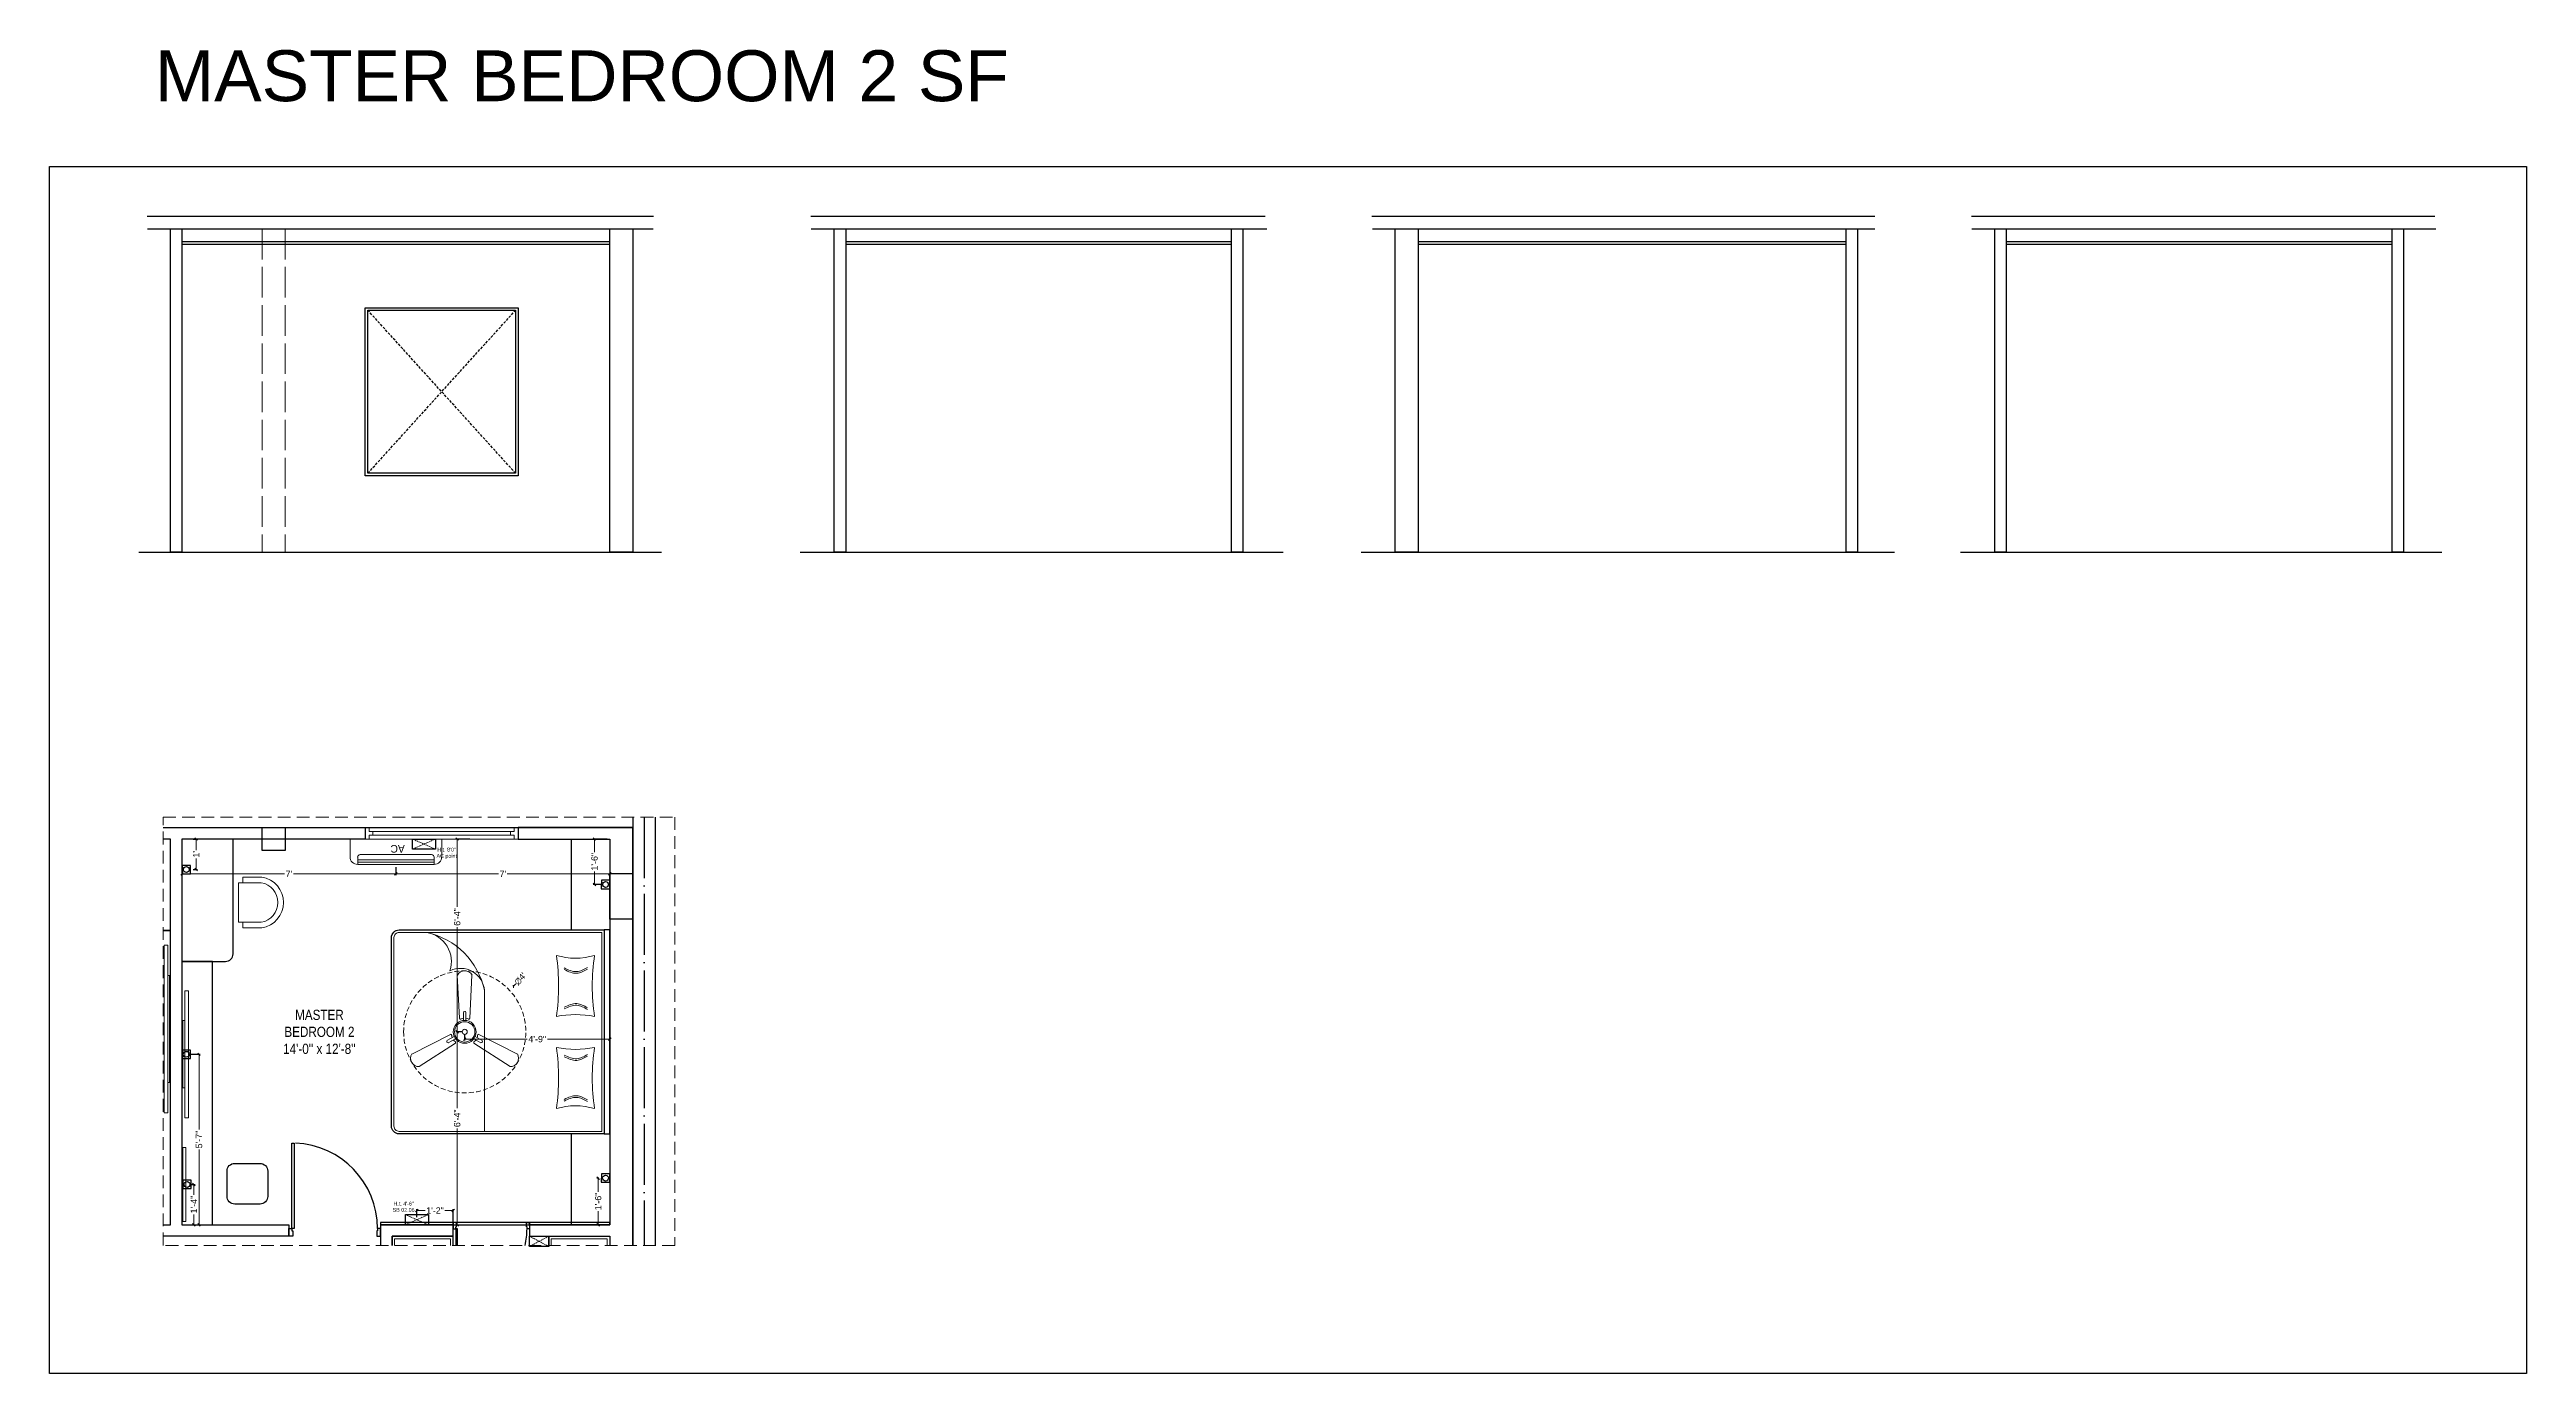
# Model space of a CAD drawing. Header units: millimetres. Extents: x 56222 to 3066687, y -650199 to -121287.
# Drawn here: x 133423 to 134395, y -183329 to -182810 of the extents above; entities that cross this region are included whole.
import ezdxf

# ---------------------------------------------------------------- set-up
doc = ezdxf.new("R2010")
doc.units = ezdxf.units.MM
doc.header["$MEASUREMENT"] = 0
doc.header["$PDMODE"] = 35
for name, pattern in [('ACAD_ISO02W100', [15, 12, -3]), ('ACAD_ISO04W100', [30, 24, -3, 0, -3]), ('DASHED', [0.75, 0.5, -0.25]), ('DASHED2', [0.375, 0.25, -0.125]), ('DASHEDX2', [1.5, 1, -0.5])]:
    doc.linetypes.add(name, pattern=pattern)
doc.layers.get('Defpoints').update_dxf_attribs({"color": 220})
for name, color, linetype in [('AR DOOR', 40, 'Continuous'), ('AR ELE-5', 134, 'Continuous'), ('GROUND FLOOR  ( Text )', 251, 'Continuous')]:
    doc.layers.add(name, color=color, linetype=linetype)
for name, color, linetype, lineweight in [('COLUMN', 1, 'Continuous', 30), ('dim05', 1, 'Continuous', 13), ('el', 7, 'Continuous', 20), ('ELEC-wires', 1, 'DASHED2', 13), ('Electrical', 84, 'Continuous', 30), ('ELEVATION', 250, 'Continuous', 9), ('ELEVATION ( SPIRAL STAIR )', 250, 'Continuous', 9), ('FIRST FLOOR ( TEXT )', 7, 'Continuous', 9), ('FURNITURE', 32, 'Continuous', 9), ('furniture dimensions', 1, 'DASHED', 0), ('GROUND FLOOR', 7, 'Continuous', 9), ('SECOND FLOOR', 7, 'Continuous', 9), ('SECOND FLOOR  ( PLINE )', 251, 'Continuous', 30), ('SECOND FLOOR ( PLine )', 7, 'Continuous', 30), ('SECTION ( SLAB PLine )', 104, 'Continuous', 30), ('Text', 7, 'Continuous', 15), ('wall', 7, 'Continuous', 30), ('X_PLOT', 1, 'Continuous', 9), ('XX~SLAB ( BEAM )~ ( DIM )', 7, 'Continuous', 9), ('XX~STR BEAM', 5, 'ACAD_ISO02W100', 9)]:
    doc.layers.add(name, color=color, linetype=linetype, lineweight=lineweight)
doc.layers.add('XX~SLAB ( PLINE )', color=251, linetype='Continuous', plot=False)
doc.styles.add('Arial', font='arial.ttf')
doc.styles.add('century g', font='GOTHIC.TTF')
doc.styles.add('KATHA', font='swissc.ttf')
doc.styles.get("Standard").update_dxf_attribs({"font": 'arial.ttf', "height": 6})
doc.styles.add('TEXT', font='eurr____.ttf')
doc.dimstyles.new('Archana', dxfattribs={"dimtxt": 2, "dimasz": 0.75, "dimexe": 0.5, "dimexo": 0.5, "dimgap": 0, "dimtad": 0, "dimzin": 0, "dimdsep": 46, "dimlunit": 4, "dimtxsty": 'century g', "dimblk": 'OBLIQUE', "dimcen": 0, "dimdle": 1, "dimclrd": 256, "dimclre": 256, "dimclrt": 256, "dimadec": 0, "dimazin": 0, "dimtfac": 1, "dimtofl": 0, "dimtmove": 1, "dimatfit": 3, "dimfxl": 1, "dimfxlon": 1, "dimtolj": 1, "dimtzin": 0, "dimlwd": -1, "dimlwe": -1, "dimarcsym": 0})
doc.dimstyles.new('ISO-25', dxfattribs={"dimtxt": 2.5, "dimasz": 1, "dimexe": 0.5, "dimexo": 1, "dimtad": 0, "dimdec": 1, "dimlunit": 4, "dimtxsty": 'Standard', "dimblk": 'OBLIQUE', "dimcen": 2.5, "dimclrd": 1, "dimclre": 1, "dimclrt": 5, "dimadec": 0, "dimazin": 0, "dimtfac": 1, "dimtdec": 1, "dimtmove": 0, "dimatfit": 3, "dimfxl": 1, "dimlwd": -1, "dimarcsym": 0})

# ---------------------------------------------------------------- blocks, each defined once
blk = doc.blocks.new('*U19')
for points in [[(-1160, 0), (-1120, 0), (-1120, 30), (-1110, 30), (-1110, 100), (-1160, 100)], [(0, 0), (0, -1120), (-30, -1120), (-30, 0)], [(40, 0), (0, 0), (0, 30), (-10, 30), (-10, 100), (40, 100)]]:
    blk.add_lwpolyline(points, close=True)
at = {"layer": 'AR ELE-5', "linetype": 'ByBlock', "ltscale": 15}
blk.add_arc((2, 1), 1122, 180.0347, 267.627, dxfattribs=at)
blk = doc.blocks.new('_Oblique')
at = {"layer": 'wall', "color": 0, "lineweight": -2}
blk.add_line((-0.5, -0.5), (0.5, 0.5), dxfattribs=at)
blk = doc.blocks.new('*D169')
at = {"layer": 'Defpoints', "color": 0, "lineweight": 30, "transparency": 16777216}
for p in [(133638.29, -183252.76), (133639.54, -183252.76), (133627.8, -183271.09)]:
    blk.add_point(p, dxfattribs=at)
at = {"layer": 'dim05', "color": 1, "linetype": 'Continuous', "lineweight": -2, "transparency": 16777216}
for p, q in [((133638.54, -183252.76), (133637.79, -183252.76)), ((133628.8, -183271.09), (133638.79, -183271.09))]:
    blk.add_line(p, q, dxfattribs=at)
at = {"layer": 'dim05', "color": 1, "linetype": 'Continuous', "transparency": 16777216}
for p, q in [((133638.29, -183252.76), (133638.29, -183258.1)), ((133638.29, -183271.09), (133638.29, -183265.76))]:
    blk.add_line(p, q, dxfattribs=at)
at = {"layer": 'dim05', "color": 1, "transparency": 16777216}
for p, rotation in [((133638.29, -183252.76), 90), ((133638.29, -183271.09), 270)]:
    blk.add_blockref('_Oblique', p, dxfattribs=dict(at, rotation=rotation))
at = {"layer": 'dim05', "color": 5, "lineweight": 25, "transparency": 16777216, "insert": (133638.29, -183261.93), "char_height": 2.5, "attachment_point": 5, "rotation": 90, "style": 'Arial'}
blk.add_mtext('1\'-6"', dxfattribs=at)
blk = doc.blocks.new('fan')
at = {"layer": 'Electrical', "lineweight": 15, "ltscale": 20}
for p, q in [((3300835.3, -509900.8), (3300836.5, -509923.4)), ((3300841.8, -509923.4), (3300843, -509900.8)), ((3300838.5, -509924.6), (3300838.5, -509920.2)), ((3300839.8, -509920.3), (3300839.8, -509924.6)), ((3300831.7, -509931.8), (3300811.5, -509942.1)), ((3300815.3, -509948.7), (3300834.3, -509936.4)), ((3300829.9, -509935.1), (3300833.6, -509932.9)), ((3300834.3, -509934.1), (3300830.6, -509936.2)), ((3300847.7, -509936.2), (3300844, -509934.1)), ((3300844, -509936.4), (3300863, -509948.7)), ((3300844.6, -509932.9), (3300848.4, -509935.1)), ((3300866.8, -509942.1), (3300846.6, -509931.8))]:
    blk.add_line(p, q, dxfattribs=at)
at = {"layer": 'Electrical', "linetype": 'DASHED', "lineweight": 15, "ltscale": 5}
blk.add_circle((3300839.1, -509930.5), 32, dxfattribs=at)
at = {"layer": 'Electrical', "lineweight": 15, "ltscale": 20}
for centre, major_axis, start_param, end_param in [((3300839.1, -509902.9), (3.12, 3.12), -0.272136, 1.842967), ((3300839.1, -509930.5), (4.24, -4.24), 3.14161, 9.424795), ((3300839.1, -509930.5), (3.77, -3.77), 1.749190548672175e-05, 6.283202799085073), ((3300837.1, -509923.1), (0.51, 0.51), 2.863014, 4.257784), ((3300839.1, -509926.4), (2.27, -2.27), 2.565057, 2.951308), ((3300839.1, -509920.5), (0.501, 0.501), -0.465536, 1.983618), ((3300839.1, -509926.4), (2.27, 2.27), 0.19032, 0.57657), ((3300841.2, -509923.1), (0.51, -0.51), 5.167028, 6.561799), ((3300830.5, -509935.5), (0.501, -0.501), 3.199655, 5.648809), ((3300831.7, -509932.5), (0.51, -0.51), 0.978238, 2.373008), ((3300835.6, -509932.6), (2.27, -2.27), 3.855511, 4.241762), ((3300835.6, -509932.6), (2.27, -2.27), 4.659452, 5.045703), ((3300833.7, -509936), (0.51, 0.51), -1.325776, 0.068994), ((3300839.1, -509930.5), (0.943, 0.943), 1.570814, 7.853999), ((3300844.6, -509936), (0.51, -0.51), 3.072633, 4.467404), ((3300842.7, -509932.6), (2.27, 2.27), 4.37911, 4.765361), ((3300842.7, -509932.6), (2.27, 2.27), 5.183051, 5.569301), ((3300846.6, -509932.5), (0.51, -0.51), 2.339416, 3.734186), ((3300847.8, -509935.5), (0.501, 0.501), 3.723254, 6.172408), ((3300815.3, -509944.3), (3.12, -3.12), 3.393055, 5.508159), ((3300863, -509944.3), (3.12, -3.12), 5.48745, 7.602554)]:
    blk.add_ellipse(centre, major_axis=major_axis, ratio=1, start_param=start_param, end_param=end_param, dxfattribs=at)
blk = doc.blocks.new('*D170')
at = {"layer": 'Defpoints', "color": 0, "lineweight": 30, "transparency": 16777216}
for p in [(133604.97, -183177.56), (133572.74, -183213.13)]:
    blk.add_point(p, dxfattribs=at)
at = {"layer": 'dim05', "transparency": 16777216}
blk.add_line((133605.97, -183176.45), (133604.97, -183177.56), dxfattribs=at)
at = {"layer": 'dim05', "transparency": 16777216, "xscale": 0.75, "yscale": 0.75, "zscale": 0.75, "rotation": 227.8301719994222}
blk.add_blockref('_Oblique', (133604.97, -183177.56), dxfattribs=at)
at = {"layer": 'dim05', "color": 5, "lineweight": 25, "transparency": 16777216, "insert": (133607.73, -183174.51), "char_height": 2.5, "attachment_point": 5, "rotation": 47.83017, "style": 'century g'}
blk.add_mtext("\\A1;∅4'", dxfattribs=at)
blk = doc.blocks.new('*D171')
at = {"layer": 'Defpoints', "color": 0, "lineweight": 30, "transparency": 16777216}
for p in [(133585.86, -183195.34, -0.13), (133642.86, -183195.34, -0.13), (133642.86, -183198.18)]:
    blk.add_point(p, dxfattribs=at)
at = {"layer": 'dim05', "color": 1, "linetype": 'Continuous', "lineweight": -2, "transparency": 16777216}
for p, q in [((133585.86, -183196.34), (133585.86, -183198.68)), ((133642.86, -183196.34), (133642.86, -183198.68))]:
    blk.add_line(p, q, dxfattribs=at)
at = {"layer": 'dim05', "color": 1, "linetype": 'Continuous', "transparency": 16777216}
for p, q in [((133585.86, -183198.18), (133610.36, -183198.18)), ((133642.86, -183198.18), (133618.35, -183198.18))]:
    blk.add_line(p, q, dxfattribs=at)
at = {"layer": 'dim05', "color": 1, "transparency": 16777216, "rotation": 180}
blk.add_blockref('_Oblique', (133585.86, -183198.18), dxfattribs=at)
at = {"layer": 'dim05', "color": 1, "transparency": 16777216}
blk.add_blockref('_Oblique', (133642.86, -183198.18), dxfattribs=at)
at = {"layer": 'dim05', "color": 5, "lineweight": 25, "transparency": 16777216, "insert": (133614.36, -183198.18), "char_height": 2.5, "attachment_point": 5, "style": 'Arial'}
blk.add_mtext('4\'-9"', dxfattribs=at)
blk = doc.blocks.new('*D172')
at = {"layer": 'Defpoints', "color": 0, "lineweight": 30, "transparency": 16777216}
for p in [(133476.85, -183255.24, -0.13), (133476.85, -183271.09, -0.13), (133479.53, -183271.09)]:
    blk.add_point(p, dxfattribs=at)
at = {"layer": 'dim05', "color": 1, "linetype": 'Continuous', "lineweight": -2, "transparency": 16777216}
for p, q in [((133477.85, -183255.24), (133480.03, -183255.24)), ((133477.85, -183271.09), (133480.03, -183271.09))]:
    blk.add_line(p, q, dxfattribs=at)
at = {"layer": 'dim05', "color": 1, "linetype": 'Continuous', "transparency": 16777216}
for p, q in [((133479.53, -183255.24), (133479.53, -183259.34)), ((133479.53, -183271.09), (133479.53, -183267))]:
    blk.add_line(p, q, dxfattribs=at)
at = {"layer": 'dim05', "color": 1, "transparency": 16777216}
for p, rotation in [((133479.53, -183255.24), 90), ((133479.53, -183271.09), 270)]:
    blk.add_blockref('_Oblique', p, dxfattribs=dict(at, rotation=rotation))
at = {"layer": 'dim05', "color": 5, "lineweight": 25, "transparency": 16777216, "insert": (133479.53, -183263.17), "char_height": 2.5, "attachment_point": 5, "rotation": 90, "style": 'Arial'}
blk.add_mtext('1\'-4"', dxfattribs=at)
blk = doc.blocks.new('*D173')
at = {"layer": 'Defpoints', "color": 0, "lineweight": 30, "transparency": 16777216}
for p in [(133476.52, -183204.13, -0.13), (133477.85, -183271.09), (133481.56, -183271.09)]:
    blk.add_point(p, dxfattribs=at)
at = {"layer": 'dim05', "color": 1, "linetype": 'Continuous', "lineweight": -2, "transparency": 16777216}
for p, q in [((133477.52, -183204.13), (133482.06, -183204.13)), ((133478.85, -183271.09), (133482.06, -183271.09))]:
    blk.add_line(p, q, dxfattribs=at)
at = {"layer": 'dim05', "color": 1, "linetype": 'Continuous', "transparency": 16777216}
for p, q in [((133481.56, -183204.13), (133481.56, -183233.67)), ((133481.56, -183271.09), (133481.56, -183241.56))]:
    blk.add_line(p, q, dxfattribs=at)
at = {"layer": 'dim05', "color": 1, "transparency": 16777216}
for p, rotation in [((133481.56, -183204.13), 90), ((133481.56, -183271.09), 270)]:
    blk.add_blockref('_Oblique', p, dxfattribs=dict(at, rotation=rotation))
at = {"layer": 'dim05', "color": 5, "lineweight": 25, "transparency": 16777216, "insert": (133481.56, -183237.61), "char_height": 2.5, "attachment_point": 5, "rotation": 90, "style": 'Arial'}
blk.add_mtext('5\'-7"', dxfattribs=at)
blk = doc.blocks.new('*D174')
at = {"layer": 'Defpoints', "color": 0, "lineweight": 30, "transparency": 16777216}
for p in [(133478.24, -183119.59, -0.13), (133480.47, -183119.59), (133478.24, -183131.59, -0.13)]:
    blk.add_point(p, dxfattribs=at)
at = {"layer": 'dim05', "color": 1, "linetype": 'Continuous', "lineweight": -2, "transparency": 16777216}
for p, q in [((133479.24, -183119.59), (133480.97, -183119.59)), ((133479.24, -183131.59), (133480.97, -183131.59))]:
    blk.add_line(p, q, dxfattribs=at)
at = {"layer": 'dim05', "color": 1, "linetype": 'Continuous', "transparency": 16777216}
for p, q in [((133480.47, -183119.59), (133480.47, -183123.93)), ((133480.47, -183131.59), (133480.47, -183127.25))]:
    blk.add_line(p, q, dxfattribs=at)
at = {"layer": 'dim05', "color": 1, "transparency": 16777216}
for p, rotation in [((133480.47, -183119.59), 90), ((133480.47, -183131.59), 270)]:
    blk.add_blockref('_Oblique', p, dxfattribs=dict(at, rotation=rotation))
at = {"layer": 'dim05', "color": 5, "lineweight": 25, "transparency": 16777216, "insert": (133480.47, -183125.59), "char_height": 2.5, "attachment_point": 5, "rotation": 90, "style": 'Arial'}
blk.add_mtext("1'", dxfattribs=at)
blk = doc.blocks.new('*D175')
at = {"layer": 'Defpoints', "color": 0, "lineweight": 30, "transparency": 16777216}
for p in [(133582.92, -183195.34), (133585.86, -183195.34, -0.13), (133581.36, -183271.09, -0.13)]:
    blk.add_point(p, dxfattribs=at)
at = {"layer": 'dim05', "color": 1, "linetype": 'Continuous', "lineweight": -2, "transparency": 16777216}
for p, q in [((133584.86, -183195.34), (133582.42, -183195.34)), ((133582.36, -183271.09), (133583.42, -183271.09))]:
    blk.add_line(p, q, dxfattribs=at)
at = {"layer": 'dim05', "color": 1, "linetype": 'Continuous', "transparency": 16777216}
for p, q in [((133582.92, -183195.34), (133582.92, -183225.31)), ((133582.92, -183271.09), (133582.92, -183233.22))]:
    blk.add_line(p, q, dxfattribs=at)
at = {"layer": 'dim05', "color": 1, "transparency": 16777216}
for p, rotation in [((133582.92, -183195.34), 90), ((133582.92, -183271.09), 270)]:
    blk.add_blockref('_Oblique', p, dxfattribs=dict(at, rotation=rotation))
at = {"layer": 'dim05', "color": 5, "lineweight": 25, "transparency": 16777216, "insert": (133582.92, -183229.27), "char_height": 2.5, "attachment_point": 5, "rotation": 90, "style": 'Arial'}
blk.add_mtext('6\'-4"', dxfattribs=at)
blk = doc.blocks.new('*D176')
at = {"layer": 'Defpoints', "color": 0, "lineweight": 30, "transparency": 16777216}
for p in [(133582.92, -183119.59), (133588.86, -183119.59, -0.13), (133585.86, -183195.34, -0.13)]:
    blk.add_point(p, dxfattribs=at)
at = {"layer": 'dim05', "color": 1, "linetype": 'Continuous', "lineweight": -2, "transparency": 16777216}
for p, q in [((133587.86, -183119.59), (133582.42, -183119.59)), ((133584.86, -183195.34), (133582.42, -183195.34))]:
    blk.add_line(p, q, dxfattribs=at)
at = {"layer": 'dim05', "color": 1, "linetype": 'Continuous', "transparency": 16777216}
for p, q in [((133582.92, -183119.59), (133582.92, -183146.25)), ((133582.92, -183195.34), (133582.92, -183154.16))]:
    blk.add_line(p, q, dxfattribs=at)
at = {"layer": 'dim05', "color": 1, "transparency": 16777216}
for p, rotation in [((133582.92, -183119.59), 90), ((133582.92, -183195.34), 270)]:
    blk.add_blockref('_Oblique', p, dxfattribs=dict(at, rotation=rotation))
at = {"layer": 'dim05', "color": 5, "lineweight": 25, "transparency": 16777216, "insert": (133582.92, -183150.21), "char_height": 2.5, "attachment_point": 5, "rotation": 90, "style": 'Arial'}
blk.add_mtext('6\'-4"', dxfattribs=at)
blk = doc.blocks.new('6616')
at = {"color": 242, "linetype": 'DASHED', "true_color": 0xcd2027}
for p, q in [((386784.79, -36915.77), (386775.78, -36911.78)), ((386784.79, -36911.78), (386775.78, -36915.77))]:
    blk.add_line(p, q, dxfattribs=at)
at = {"layer": 'ELEC-wires', "color": 5, "linetype": 'ByBlock', "lineweight": 30, "ltscale": 4}
blk.add_lwpolyline([(386775.78, -36911.78), (386784.79, -36911.78), (386784.79, -36915.77), (386775.78, -36915.77)], close=True, dxfattribs=at)
blk = doc.blocks.new('*D177')
at = {"layer": 'Defpoints', "color": 0, "lineweight": 30, "transparency": 16777216}
for p in [(133581.36, -183265.49), (133567.11, -183269.1, -0.13), (133581.36, -183271.09, -0.13)]:
    blk.add_point(p, dxfattribs=at)
at = {"layer": 'dim05', "color": 1, "linetype": 'Continuous', "lineweight": -2, "transparency": 16777216}
for p, q in [((133567.11, -183268.1), (133567.11, -183264.99)), ((133581.36, -183270.09), (133581.36, -183264.99))]:
    blk.add_line(p, q, dxfattribs=at)
at = {"layer": 'dim05', "color": 1, "linetype": 'Continuous', "transparency": 16777216}
for p, q in [((133567.11, -183265.49), (133570.4, -183265.49)), ((133581.36, -183265.49), (133578.06, -183265.49))]:
    blk.add_line(p, q, dxfattribs=at)
at = {"layer": 'dim05', "color": 1, "transparency": 16777216, "rotation": 180}
blk.add_blockref('_Oblique', (133567.11, -183265.49), dxfattribs=at)
at = {"layer": 'dim05', "color": 1, "transparency": 16777216}
blk.add_blockref('_Oblique', (133581.36, -183265.49), dxfattribs=at)
at = {"layer": 'dim05', "color": 5, "lineweight": 25, "transparency": 16777216, "insert": (133574.23, -183265.49), "char_height": 2.5, "attachment_point": 5, "style": 'Arial'}
blk.add_mtext('1\'-2"', dxfattribs=at)
blk = doc.blocks.new('*D178')
at = {"layer": 'Defpoints', "color": 0, "lineweight": 30, "transparency": 16777216}
for p in [(133636.86, -183119.59), (133642.86, -183119.59, -0.13), (133641.2, -183137.45, -0.13)]:
    blk.add_point(p, dxfattribs=at)
at = {"layer": 'dim05', "color": 1, "linetype": 'Continuous', "lineweight": -2, "transparency": 16777216}
for p, q in [((133641.86, -183119.59), (133636.36, -183119.59)), ((133640.2, -183137.45), (133636.36, -183137.45))]:
    blk.add_line(p, q, dxfattribs=at)
at = {"layer": 'dim05', "color": 1, "linetype": 'Continuous', "transparency": 16777216}
for p, q in [((133636.86, -183119.59), (133636.86, -183124.69)), ((133636.86, -183137.45), (133636.86, -183132.35))]:
    blk.add_line(p, q, dxfattribs=at)
at = {"layer": 'dim05', "color": 1, "transparency": 16777216}
for p, rotation in [((133636.86, -183119.59), 90), ((133636.86, -183137.45), 270)]:
    blk.add_blockref('_Oblique', p, dxfattribs=dict(at, rotation=rotation))
at = {"layer": 'dim05', "color": 5, "lineweight": 25, "transparency": 16777216, "insert": (133636.86, -183128.52), "char_height": 2.5, "attachment_point": 5, "rotation": 90, "style": 'Arial'}
blk.add_mtext('1\'-6"', dxfattribs=at)
blk = doc.blocks.new('ac paln')
at = {"layer": 'Electrical', "lineweight": 15}
for p, q in [((389238.69, -37646.36), (389238.69, -37610.34)), ((389238.69, -37610.34), (389245.67, -37610.34)), ((389244.81, -37642.35), (389244.81, -37614.35)), ((389245.81, -37613.35), (389248.68, -37613.35)), ((389246.82, -37643.35), (389246.82, -37613.35)), ((389247.82, -37643.35), (389247.82, -37613.35)), ((389248.68, -37613.35), (389248.68, -37643.35)), ((389248.68, -37643.35), (389248.68, -37613.35)), ((389245.67, -37646.36), (389238.69, -37646.36)), ((389245.81, -37643.35), (389248.68, -37643.35)), ((389248.68, -37643.35), (389248.68, -37643.35))]:
    blk.add_line(p, q, dxfattribs=at)
for centre, start, end in [((389245.67, -37613.35), 0, 90), ((389245.67, -37643.35), 270, 0)]:
    blk.add_arc(centre, 3.01, start, end, dxfattribs=at)
at = {"layer": 'Electrical', "lineweight": 15, "extrusion": (0, 0, -1)}
for centre, start_param, end_param in [((389245.81, -37614.35), -0.785398, 0.785398), ((389245.81, -37642.35), 3.926991, 5.497787)]:
    blk.add_ellipse(centre, major_axis=(-0.71, 0.71), ratio=1, start_param=start_param, end_param=end_param, dxfattribs=at)
at = {"layer": 'Text', "style": 'TEXT'}
blk.add_text('AC', height=3, rotation=270, dxfattribs=at).set_placement((389241.02, -37624.87))
blk = doc.blocks.new('*D179')
at = {"layer": 'Defpoints', "color": 0, "lineweight": 30, "transparency": 16777216}
for p in [(133474.86, -183128.73, -0.13), (133558.86, -183129.59, -0.13), (133558.86, -183133.28)]:
    blk.add_point(p, dxfattribs=at)
at = {"layer": 'dim05', "color": 1, "linetype": 'Continuous', "lineweight": -2, "transparency": 16777216}
for p, q in [((133474.86, -183129.73), (133474.86, -183133.78)), ((133558.86, -183130.59), (133558.86, -183133.78))]:
    blk.add_line(p, q, dxfattribs=at)
at = {"layer": 'dim05', "color": 1, "linetype": 'Continuous', "transparency": 16777216}
for p, q in [((133474.86, -183133.28), (133515.09, -183133.28)), ((133558.86, -183133.28), (133518.62, -183133.28))]:
    blk.add_line(p, q, dxfattribs=at)
at = {"layer": 'dim05', "color": 1, "transparency": 16777216, "rotation": 180}
blk.add_blockref('_Oblique', (133474.86, -183133.28), dxfattribs=at)
at = {"layer": 'dim05', "color": 1, "transparency": 16777216}
blk.add_blockref('_Oblique', (133558.86, -183133.28), dxfattribs=at)
at = {"layer": 'dim05', "color": 5, "lineweight": 25, "transparency": 16777216, "insert": (133516.86, -183133.28), "char_height": 2.5, "attachment_point": 5, "style": 'Arial'}
blk.add_mtext("7'", dxfattribs=at)
blk = doc.blocks.new('*D180')
at = {"layer": 'Defpoints', "color": 0, "lineweight": 30, "transparency": 16777216}
for p in [(133558.86, -183129.59, -0.13), (133642.86, -183129.59, -0.13), (133642.86, -183133.28)]:
    blk.add_point(p, dxfattribs=at)
at = {"layer": 'dim05', "color": 1, "linetype": 'Continuous', "lineweight": -2, "transparency": 16777216}
for p, q in [((133558.86, -183130.59), (133558.86, -183133.78)), ((133642.86, -183130.59), (133642.86, -183133.78))]:
    blk.add_line(p, q, dxfattribs=at)
at = {"layer": 'dim05', "color": 1, "linetype": 'Continuous', "transparency": 16777216}
for p, q in [((133558.86, -183133.28), (133599.09, -183133.28)), ((133642.86, -183133.28), (133602.62, -183133.28))]:
    blk.add_line(p, q, dxfattribs=at)
at = {"layer": 'dim05', "color": 1, "transparency": 16777216, "rotation": 180}
blk.add_blockref('_Oblique', (133558.86, -183133.28), dxfattribs=at)
at = {"layer": 'dim05', "color": 1, "transparency": 16777216}
blk.add_blockref('_Oblique', (133642.86, -183133.28), dxfattribs=at)
at = {"layer": 'dim05', "color": 5, "lineweight": 25, "transparency": 16777216, "insert": (133600.86, -183133.28), "char_height": 2.5, "attachment_point": 5, "style": 'Arial'}
blk.add_mtext("7'", dxfattribs=at)

msp = doc.modelspace()

# ---------------------------------------------------------------- linework, layer by layer
at = {"lineweight": 9, "elevation": -0.126}
for points in [[(133477.44, -183179.214), (133475.993, -183179.214), (133475.993, -183229.049), (133477.44, -183229.049)], [(133475.993, -183190.913), (133475.228, -183190.913), (133475.228, -183217.35), (133475.993, -183217.35)]]:
    msp.add_lwpolyline(points, close=True, dxfattribs=at)
at = {"elevation": -0.126}
for points in [[(133581.356, -183272.633), (133582.356, -183272.633), (133582.356, -183271.883), (133582.606, -183271.883), (133582.606, -183270.133), (133581.356, -183270.133)], [(133611.356, -183272.633), (133610.356, -183272.633), (133610.356, -183271.883), (133610.106, -183271.883), (133610.106, -183270.133), (133611.356, -183270.133)]]:
    msp.add_lwpolyline(points, close=True, dxfattribs=at)
msp.add_lwpolyline([(133583.106, -183279.188), (133583.106, -183272.633), (133582.356, -183272.633), (133582.356, -183279.188)], dxfattribs=at)
at = {"layer": 'AR ELE-5', "linetype": 'ByBlock', "ltscale": 15}
msp.add_arc((133582.315, -183272.616, -0.126), 28.041, 346.446014, 359.965264, dxfattribs=at)
at = {"layer": 'COLUMN', "elevation": -0.126}
for points in [[(133506.356, -183115.095), (133515.356, -183115.095), (133515.356, -183124.095), (133506.356, -183124.095)], [(133642.856, -183133.095), (133651.856, -183133.095), (133651.856, -183151.095), (133642.856, -183151.095)]]:
    msp.add_lwpolyline(points, close=True, dxfattribs=at)
at = {"layer": 'ELEVATION', "color": 9, "linetype": 'DASHEDX2', "lineweight": 25, "true_color": 0xc7c8ca}
for p, q in [((133547.855, -182975.934, -0.126), (133605.856, -182911.934, -0.126)), ((133605.856, -182975.934, -0.126), (133547.855, -182911.934, -0.126))]:
    msp.add_line(p, q, dxfattribs=at)
at = {"layer": 'ELEVATION', "color": 5, "lineweight": 25, "elevation": -0.126}
for points in [[(133546.855, -182910.934), (133606.856, -182910.934), (133606.856, -182976.934), (133546.855, -182976.934)], [(133547.855, -182911.934), (133605.856, -182911.934), (133605.856, -182975.934), (133547.855, -182975.934)]]:
    msp.add_lwpolyline(points, close=True, dxfattribs=at)
at = {"layer": 'ELEVATION ( SPIRAL STAIR )', "color": 5, "elevation": -0.126}
msp.add_lwpolyline([(133475.182, -183269.793), (133476.339, -183269.793), (133476.339, -183240.694), (133475.182, -183240.694)], close=True, dxfattribs=at)
at = {"layer": 'FURNITURE', "color": 242, "lineweight": 30, "true_color": 0xcd2027}
for p, q in [((133457.879, -183006.934), (133663.097, -183006.934)), ((133717.593, -183006.934), (133907.31, -183006.934)), ((133937.908, -183006.934, 0.126), (134147.263, -183006.934)), ((134173.282, -183006.934, 0.126), (134362.221, -183006.934))]:
    msp.add_line(p, q, dxfattribs=at)
at = {"layer": 'FURNITURE', "lineweight": 30}
for p, q in [((133627.802, -183155.297, -0.126), (133627.802, -183119.595, -0.126)), ((133627.802, -183271.095, -0.126), (133627.802, -183235.393, -0.126)), ((133581.356, -183271.095, -0.126), (133581.356, -183270.133, -0.126)), ((133611.356, -183271.095, -0.126), (133611.356, -183270.133, -0.126))]:
    msp.add_line(p, q, dxfattribs=at)
at = {"layer": 'FURNITURE'}
for p, q in [((133498.777, -183136.757, -0.126), (133497.092, -183136.748, -0.126)), ((133501.95, -183136.748, -0.126), (133505.857, -183136.748, -0.126)), ((133593.619, -183234.393, -0.126), (133593.619, -183179.104, -0.126))]:
    msp.add_line(p, q, dxfattribs=at)
at = {"layer": 'FURNITURE', "color": 242, "lineweight": 30, "true_color": 0xcd2027}
msp.add_lwpolyline([(133422.86, -182855.493), (134395.47, -182855.493), (134395.47, -183329.488), (133422.86, -183329.488)], close=True, dxfattribs=at)
at = {"layer": 'FURNITURE', "lineweight": 30, "elevation": -0.126}
for points in [[(133467.477, -183155.513), (133470.356, -183155.513), (133470.356, -183119.595), (133467.477, -183119.595)], [(133467.477, -183271.082), (133470.356, -183271.082), (133470.356, -183155.513), (133467.477, -183155.513)], [(133557.356, -183275.595), (133557.356, -183279.188)], [(133581.356, -183279.188), (133581.356, -183275.595), (133557.356, -183275.595)], [(133618.856, -183279.595), (133618.856, -183275.595), (133642.856, -183275.595), (133642.856, -183279.188)]]:
    msp.add_lwpolyline(points, dxfattribs=at)
msp.add_lwpolyline([(133491.95, -183167.685, 0.4142136), (133494.95, -183164.685), (133494.95, -183119.6), (133474.856, -183119.59), (133474.856, -183167.675), (133491.95, -183167.685)], format="xyb", dxfattribs=at)
at = {"layer": 'FURNITURE', "elevation": -0.126}
for points in [[(133497.092, -183136.748), (133497.092, -183152.299), (133498.777, -183152.29)], [(133580.356, -183279.188), (133580.356, -183276.595), (133558.356, -183276.595), (133558.356, -183279.188)], [(133619.856, -183279.188), (133619.856, -183276.595), (133641.856, -183276.595), (133641.856, -183279.188)]]:
    msp.add_lwpolyline(points, dxfattribs=at)
at = {"layer": 'FURNITURE', "elevation": -0.126, "flags": 128}
for points in [[(133498.777, -183152.29), (133498.777, -183154.515), (133506.159, -183154.515, 0.8536134), (133506.211, -183134.515), (133498.777, -183134.515), (133498.777, -183136.74)], [(133500.999, -183152.29), (133498.777, -183152.29), (133505.976, -183152.293, 0.8357584), (133506.021, -183136.737), (133500.999, -183136.737), (133498.777, -183136.737)]]:
    msp.add_lwpolyline(points, format="xyb", dxfattribs=at)
at = {"layer": 'FURNITURE', "lineweight": 30, "elevation": -0.126}
for points in [[(133557.115, -183232.393), (133557.115, -183158.297, -0.4142136), (133560.115, -183155.297), (133640.703, -183155.297), (133640.703, -183235.393), (133560.115, -183235.393, -0.4142136)], [(133495.562, -183246.99), (133505.53, -183246.99, -0.4142136), (133508.53, -183249.99), (133508.53, -183259.946, -0.4142136), (133505.53, -183262.946), (133495.562, -183262.946, -0.4142136), (133492.562, -183259.946), (133492.562, -183249.99, -0.4142136)]]:
    msp.add_lwpolyline(points, format="xyb", close=True, dxfattribs=at)
at = {"layer": 'FURNITURE'}
for points, elevation in [([(133558.115, -183232.393), (133558.115, -183158.297, -0.4142136), (133560.115, -183156.297), (133639.703, -183156.297), (133639.703, -183234.393), (133560.115, -183234.393, -0.4142136)], -0.126), ([(133580.098, -183171.308, -0.5279651), (133593.619, -183179.104, 0.2964894), (133570.977, -183156.297, -0.4593765), (133580.098, -183171.308)], -0.126), ([(133621.882, -183189.288, -0.1005861), (133636.882, -183189.288, -0.0757258), (133636.882, -183165.288, -0.1489672), (133621.882, -183165.288, -0.0741156)], -0.131), ([(133621.882, -183201.465, 0.1005861), (133636.882, -183201.465, 0.0757258), (133636.882, -183225.465, 0.1489672), (133621.882, -183225.465, 0.0741156)], -0.131)]:
    msp.add_lwpolyline(points, format="xyb", close=True, dxfattribs=dict(at, elevation=elevation))
at = {"layer": 'FURNITURE', "lineweight": 30, "elevation": -0.126}
for points in [[(133640.703, -183235.393), (133642.856, -183235.393), (133642.856, -183155.297), (133640.703, -183155.297)], [(133486.903, -183167.68), (133474.856, -183167.68), (133474.856, -183271.095), (133486.903, -183271.095)], [(133552.856, -183271.095), (133642.856, -183271.095), (133642.856, -183270.133), (133552.856, -183270.133)]]:
    msp.add_lwpolyline(points, close=True, dxfattribs=at)
at = {"layer": 'FURNITURE'}
for points in [[(133634.144, -183170.03, -0.131), (133632.727, -183170.802, -0.131), (133629.733, -183172.433, -0.131), (133626.617, -183170.992, -0.131), (133624.975, -183170.233, -0.131)], [(133634.144, -183170.675, -0.131), (133632.727, -183171.447, -0.131), (133629.733, -183173.077, -0.131), (133626.617, -183171.637, -0.131), (133624.975, -183170.878, -0.131)], [(133634.144, -183185.866, -0.131), (133632.727, -183185.094, -0.131), (133629.733, -183183.463, -0.131), (133626.617, -183184.903, -0.131), (133624.975, -183185.662, -0.131)], [(133634.144, -183186.51, -0.131), (133632.727, -183185.738, -0.131), (133629.733, -183184.108, -0.131), (133626.617, -183185.548, -0.131), (133624.975, -183186.307, -0.131)], [(133634.144, -183204.242, -0.131), (133632.727, -183205.014, -0.131), (133629.733, -183206.645, -0.131), (133626.617, -183205.204, -0.131), (133624.975, -183204.446, -0.131)], [(133634.144, -183204.887, -0.131), (133632.727, -183205.659, -0.131), (133629.733, -183207.29, -0.131), (133626.617, -183205.849, -0.131), (133624.975, -183205.09, -0.131)], [(133634.144, -183222.042, -0.131), (133632.727, -183221.27, -0.131), (133629.733, -183219.639, -0.131), (133626.617, -183221.08, -0.131), (133624.975, -183221.839, -0.131)], [(133634.144, -183222.687, -0.131), (133632.727, -183221.915, -0.131), (133629.733, -183220.284, -0.131), (133626.617, -183221.725, -0.131), (133624.975, -183222.483, -0.131)]]:
    msp.add_open_spline(points, degree=3, knots=[0, 0, 0, 0, 4.5779171, 9.671137, 9.671137, 9.671137, 9.671137], dxfattribs=at)
at = {"layer": 'furniture dimensions', "lineweight": 0, "ltscale": 10}
for p, q in [((133546.855, -182910.934, -0.126), (133606.856, -182910.934, -0.126)), ((133546.855, -183006.934, -0.126), (133606.856, -183006.934, -0.126))]:
    msp.add_line(p, q, dxfattribs=at)
at = {"layer": 'furniture dimensions', "color": 5, "lineweight": 0, "ltscale": 10}
msp.add_line((133546.855, -182976.934, -0.126), (133606.856, -182976.934, -0.126), dxfattribs=at)
at = {"layer": 'furniture dimensions', "lineweight": 0, "ltscale": 10}
msp.add_lwpolyline([(133467.477, -183110.996), (133668.444, -183110.996), (133668.444, -183279.188), (133467.477, -183279.188)], close=True, dxfattribs=at)
at = {"layer": 'GROUND FLOOR'}
for p, q in [((133651.856, -183110.996, -0.126), (133651.856, -183279.188, -0.126)), ((133651.856, -183110.996, -0.126), (133651.856, -183139.095, -0.126)), ((133660.856, -183110.996, -0.126), (133660.856, -183279.188, -0.126))]:
    msp.add_line(p, q, dxfattribs=at)
at = {"layer": 'GROUND FLOOR', "color": 1, "linetype": 'ACAD_ISO04W100'}
msp.add_line((133656.356, -183110.996, -0.126), (133656.356, -183279.188, -0.126), dxfattribs=at)
at = {"layer": 'GROUND FLOOR', "color": 6, "lineweight": 30, "elevation": -0.126}
for points in [[(133651.856, -183110.996), (133651.856, -183279.188)], [(133660.856, -183279.188), (133660.856, -183110.996)]]:
    msp.add_lwpolyline(points, dxfattribs=at)
at = {"layer": 'GROUND FLOOR  ( Text )', "color": 9, "linetype": 'ACAD_ISO02W100', "lineweight": 0, "true_color": 0xc7c8ca}
for p, q in [((133506.356, -182879.934, -0.126), (133506.356, -183006.934)), ((133515.356, -182879.934, -0.126), (133515.356, -183006.934))]:
    msp.add_line(p, q, dxfattribs=at)
at = {"layer": 'SECOND FLOOR'}
for p, q in [((133467.477, -183115.095, -0.126), (133651.856, -183115.095, -0.126)), ((133467.477, -183119.595, -0.126), (133470.356, -183119.595, -0.126)), ((133470.356, -183119.595, -0.126), (133470.356, -183271.095, -0.126)), ((133474.856, -183119.595, -0.126), (133642.856, -183119.595, -0.126)), ((133474.856, -183271.095, -0.126), (133474.856, -183119.595, -0.126)), ((133546.855, -183115.095, -0.126), (133546.855, -183119.595, -0.126)), ((133606.856, -183115.095, -0.126), (133606.856, -183119.595, -0.126)), ((133642.856, -183119.595, -0.126), (133642.856, -183271.095, -0.126)), ((133470.356, -183275.595, -0.126), (133474.856, -183275.595, -0.126)), ((133552.856, -183271.095, -0.126), (133581.356, -183271.095, -0.126)), ((133552.856, -183275.595, -0.126), (133552.856, -183271.095, -0.126)), ((133552.856, -183275.595, -0.126), (133552.856, -183279.188, -0.126)), ((133552.856, -183275.595, -0.126), (133552.856, -183275.595, -0.126)), ((133557.356, -183275.595, -0.126), (133557.356, -183279.188, -0.126)), ((133581.356, -183271.095, -0.126), (133581.356, -183275.595, -0.126)), ((133611.356, -183271.095, -0.126), (133642.856, -183271.095, -0.126)), ((133611.356, -183271.095, -0.126), (133611.356, -183275.595, -0.126)), ((133642.856, -183275.595, -0.126), (133642.856, -183279.188, -0.126))]:
    msp.add_line(p, q, dxfattribs=at)
at = {"layer": 'SECOND FLOOR', "elevation": -0.126}
msp.add_lwpolyline([(133606.856, -183115.095), (133605.356, -183115.095), (133605.356, -183116.595), (133603.856, -183116.595), (133603.856, -183118.095), (133549.855, -183118.095), (133549.855, -183116.595), (133548.355, -183116.595), (133548.355, -183115.095), (133546.855, -183115.095), (133546.855, -183119.595), (133548.355, -183119.595), (133548.355, -183118.095), (133549.855, -183118.095), (133549.855, -183116.595), (133603.856, -183116.595), (133603.856, -183118.095), (133605.356, -183118.095), (133605.356, -183119.595), (133606.856, -183119.595), (133606.856, -183115.095), (133546.855, -183115.095), (133546.855, -183119.595), (133606.856, -183119.595)], close=True, dxfattribs=at)
at = {"layer": 'SECOND FLOOR  ( PLINE )', "elevation": -0.126}
for points in [[(133467.477, -183115.095), (133546.855, -183115.095), (133546.855, -183119.595), (133474.856, -183119.595), (133474.856, -183271.095), (133516.856, -183271.095), (133516.856, -183275.595), (133474.856, -183275.595), (133470.356, -183275.595), (133467.477, -183275.595)], [(133467.477, -183271.095), (133470.356, -183271.095), (133470.356, -183119.595), (133467.477, -183119.595)], [(133651.856, -183279.188), (133651.856, -183115.095), (133606.856, -183115.095), (133606.856, -183119.595), (133642.856, -183119.595), (133642.856, -183271.095), (133611.356, -183271.095), (133611.356, -183275.595), (133642.856, -183275.595), (133642.856, -183279.188)]]:
    msp.add_lwpolyline(points, dxfattribs=at)
at = {"layer": 'SECOND FLOOR ( PLine )', "elevation": -0.126}
msp.add_lwpolyline([(133557.356, -183279.188), (133557.356, -183275.595), (133581.356, -183275.595), (133581.356, -183271.095), (133552.856, -183271.095), (133552.856, -183275.595), (133552.856, -183275.595), (133552.856, -183279.188)], dxfattribs=at)
at = {"layer": 'SECTION ( SLAB PLine )', "color": 1}
for p, q in [((133461.167, -182874.934, -0.126), (133660.048, -182874.934, -0.126)), ((133721.805, -182874.934, -0.251), (133900.146, -182874.934, -0.251)), ((133942.121, -182874.934, -0.126), (134139.606, -182874.934, -0.126)), ((134177.494, -182874.934, -0.126), (134359.472, -182874.934, -0.126)), ((133461.343, -182879.934, -0.126), (133659.899, -182879.934, -0.126)), ((133721.98, -182879.934, -0.251), (133900.792, -182879.934, -0.251)), ((133942.296, -182879.934, -0.126), (134139.606, -182879.934, -0.126)), ((134177.67, -182879.934, -0.126), (134359.859, -182879.934, -0.126))]:
    msp.add_line(p, q, dxfattribs=at)
at = {"layer": 'SECTION ( SLAB PLine )', "color": 6}
for p, q in [((133474.856, -182884.934, -0.126), (133642.856, -182884.934, -0.126)), ((133474.856, -182885.934, -0.126), (133642.856, -182885.934, -0.126)), ((133735.493, -182884.934, -0.251), (133886.993, -182884.934, -0.251)), ((133735.493, -182885.934, -0.251), (133886.993, -182885.934, -0.251)), ((133960.309, -182884.934, -0.126), (134128.309, -182884.934, -0.126)), ((133960.309, -182885.934, -0.126), (134128.309, -182885.934, -0.126)), ((134191.183, -182884.934, -0.126), (134342.683, -182884.934, -0.126)), ((134191.183, -182885.934, -0.126), (134342.683, -182885.934, -0.126)), ((134347.182, -182885.934, -0.126), (134347.182, -182885.934, -0.126))]:
    msp.add_line(p, q, dxfattribs=at)
at = {"layer": 'X_PLOT', "linetype": 'ACAD_ISO04W100', "lineweight": 30}
msp.add_line((133656.356, -183110.996, -0.126), (133656.356, -183279.188, -0.126), dxfattribs=at)
at = {"layer": 'XX~SLAB ( BEAM )~ ( DIM )'}
msp.add_line((133642.856, -183119.595, -0.126), (133642.856, -183127.595, -0.126), dxfattribs=at)
at = {"layer": 'XX~SLAB ( BEAM )~ ( DIM )', "color": 242, "linetype": 'DASHED', "true_color": 0xcd2027}
for p, q in [((133618.856, -183279.595, -0.126), (133611.356, -183275.595, -0.126)), ((133618.856, -183275.595, -0.126), (133611.356, -183279.595, -0.126))]:
    msp.add_line(p, q, dxfattribs=at)
at = {"layer": 'XX~SLAB ( BEAM )~ ( DIM )', "lineweight": 30}
for points, elevation in [([(133470.356, -182879.934), (133474.856, -182879.934), (133474.856, -183006.934), (133470.356, -183006.934)], -0.126), ([(133642.856, -182879.934), (133651.856, -182879.934), (133651.856, -183006.934), (133642.856, -183006.934)], -0.126), ([(133730.993, -182879.934), (133735.493, -182879.934), (133735.493, -183006.934), (133730.993, -183006.934)], -0.251), ([(133886.993, -182879.934), (133891.493, -182879.934), (133891.493, -183006.934), (133886.993, -183006.934)], -0.126), ([(133951.309, -182879.934), (133960.309, -182879.934), (133960.309, -183006.934), (133951.309, -183006.934)], -0.126), ([(134128.309, -182879.934), (134132.809, -182879.934), (134132.809, -183006.934), (134128.309, -183006.934)], -0.126), ([(134186.683, -182879.934), (134191.183, -182879.934), (134191.183, -183006.934), (134186.683, -183006.934)], -0.126), ([(134342.682, -182879.934), (134347.182, -182879.934), (134347.182, -183006.934), (134342.682, -183006.934)], -0.126)]:
    msp.add_lwpolyline(points, close=True, dxfattribs=dict(at, elevation=elevation))
at = {"layer": 'XX~SLAB ( BEAM )~ ( DIM )', "color": 6, "lineweight": 30, "elevation": -0.126}
for points in [[(133474.909, -183133.245), (133478.228, -183133.245), (133478.245, -183129.935), (133474.926, -183129.935)], [(133639.529, -183139.101), (133642.847, -183139.101), (133642.865, -183135.791), (133639.546, -183135.791)], [(133474.847, -183205.787), (133478.166, -183205.787), (133478.183, -183202.476), (133474.865, -183202.476)], [(133475.174, -183256.898), (133478.493, -183256.898), (133478.51, -183253.588), (133475.191, -183253.588)], [(133639.529, -183254.418), (133642.847, -183254.418), (133642.865, -183251.108), (133639.546, -183251.108)]]:
    msp.add_lwpolyline(points, close=True, dxfattribs=at)
at = {"layer": 'XX~SLAB ( BEAM )~ ( DIM )', "elevation": -0.126}
for points in [[(133467.887, -183161.223), (133469.283, -183161.223), (133469.283, -183227.155), (133467.887, -183227.155)], [(133469.283, -183173.223), (133469.982, -183173.223), (133469.982, -183215.155), (133469.283, -183215.155)]]:
    msp.add_lwpolyline(points, close=True, dxfattribs=at)
at = {"layer": 'XX~SLAB ( BEAM )~ ( DIM )', "color": 6, "lineweight": 30}
for centre in [(133476.581, -183131.59, -0.126), (133641.201, -183137.446, -0.126), (133476.52, -183204.132, -0.126), (133476.846, -183255.243, -0.126), (133641.201, -183252.763, -0.126)]:
    msp.add_circle(centre, 1.155, dxfattribs=at)
at = {"layer": 'XX~SLAB ( PLINE )', "elevation": -0.126}
msp.add_lwpolyline([(133467.477, -183115.095), (133651.856, -183115.095), (133651.856, -183279.188)], dxfattribs=at)
at = {"layer": 'XX~STR BEAM', "lineweight": 30, "elevation": -0.126}
msp.add_lwpolyline([(133618.856, -183275.595), (133618.856, -183279.595), (133611.356, -183279.595), (133611.356, -183275.595)], close=True, dxfattribs=at)

# ---------------------------------------------------------------- block references
at = {"layer": 'AR DOOR', "linetype": 'ByBlock', "lineweight": -2, "extrusion": (0, 0, -1), "xscale": -0.02999999999996949, "yscale": 0.02999999999996949, "zscale": -0.02999999999996949, "rotation": 180}
msp.add_blockref('*U19', (-133518.056, -183272.595, 0.126), dxfattribs=at)
at = {"layer": 'dim05', "color": 1, "lineweight": 35, "xscale": -0.7500069902881101, "yscale": 0.7500069902881101, "zscale": 0.7500069902881101}
msp.add_blockref('fan', (2609238.285, 199256.116, -0.126), dxfattribs=at)
at = {"layer": 'el', "color": 18, "true_color": 0x000000, "rotation": 270}
msp.add_blockref('ac paln', (171187.206, 206119.093, -0.126), dxfattribs=at)
at = {"layer": 'el', "color": 1}
msp.add_blockref('6616', (-253210.411, -146207.811, -0.126), dxfattribs=at)
at = {"layer": 'el', "color": 1, "rotation": 180}
msp.add_blockref('6616', (520347.393, -220182.879, -0.126), dxfattribs=at)

# ---------------------------------------------------------------- texts
at = {"layer": 'Electrical', "color": 5, "transparency": 33554687}
for s, p in [('AC point', (133574.816, -183126.966)), ('SB 02.06', (133557.586, -183265.997))]:
    msp.add_text(s, height=1.5, dxfattribs=at).set_placement(p)
at = {"layer": 'Electrical', "color": 240, "true_color": 0xed1f24, "transparency": 33554687}
for s, p in [('H.t. 8\'0"', (133575.098, -183124.495)), ('H.t. 4\'-6"', (133557.898, -183263.535))]:
    msp.add_text(s, height=1.5, dxfattribs=at).set_placement(p)
at = {"layer": 'FIRST FLOOR ( TEXT )', "insert": (133528.831, -183195.345, -0.126), "char_height": 4, "attachment_point": 5, "style": 'KATHA'}
msp.add_mtext("MASTER \\PBEDROOM 2\\P14'-0'' x 12'-8''", dxfattribs=at)
at = {"layer": 'furniture dimensions', "lineweight": 0}
msp.add_text('MASTER BEDROOM 2 SF', height=20, dxfattribs=at).set_placement((133464.244, -182829.827))

# ---------------------------------------------------------------- dimensions: what is measured, and where the dimension line sits
at = {"layer": 'dim05', "color": 27, "lineweight": 25, "true_color": 0x7d5120}
for base, p1, p2, override, picture, middle in [((133480.469, -183119.592), (133478.236, -183131.59, -0.126), (133478.24, -183119.592, -0.126), {"dimdec": 0, "dimtxsty": 'Arial'}, '*D174', (133480.469, -183125.591)), ((133636.858, -183119.595), (133641.201, -183137.446, -0.126), (133642.856, -183119.595, -0.126), {"dimtxsty": 'Arial'}, '*D178', (133636.858, -183128.52)), ((133481.56, -183271.095), (133476.515, -183204.132, -0.126), (133477.846, -183271.095), {"dimdec": 0, "dimtxsty": 'Arial'}, '*D173', (133481.56, -183237.613)), ((133479.527, -183271.095), (133476.846, -183255.243, -0.126), (133476.846, -183271.095, -0.126), {"dimdec": 0, "dimtxsty": 'Arial'}, '*D172', (133479.527, -183263.169)), ((133638.292, -183252.763, -0.126), (133627.802, -183271.095, -0.126), (133639.537, -183252.763, -0.126), {"dimdec": 0, "dimtxsty": 'Arial'}, '*D169', (133638.292, -183261.929, -0.126))]:
    dim = msp.add_linear_dim(base=base, p1=p1, p2=p2, angle=90, dimstyle='ISO-25', override=override, dxfattribs=at)
    dim.commit()
    dim.dimension.update_dxf_attribs({"geometry": picture, "text_midpoint": middle})
for base, p1, p2, picture, middle in [((133582.919093, -183119.594798), (133585.855921, -183195.344803, -0.125635), (133588.85594, -183119.594798, -0.125635), '*D176', (133582.919093, -183150.206232)), ((133582.919093425, -183195.344802602), (133581.355921282, -183271.094802602, -0.125634607), (133585.855921282, -183195.344802602, -0.125634607), '*D175', (133582.919093425, -183229.26516413))]:
    dim = msp.add_linear_dim(base=base, p1=p1, p2=p2, angle=90, dimstyle='ISO-25', override={"dimtxsty": 'Arial'}, dxfattribs=at)
    dim.commit()
    dim.dimension.update_dxf_attribs({"geometry": picture, "text_midpoint": middle, "dimtype": 160})
for base, p1, p2, override, picture, middle in [((133558.856, -183133.276), (133474.856, -183128.726, -0.126), (133558.856, -183129.59, -0.126), {"dimdec": 0, "dimtxsty": 'Arial'}, '*D179', (133516.856, -183133.276)), ((133642.856, -183133.276), (133558.856, -183129.59, -0.126), (133642.856, -183129.59, -0.126), {"dimdec": 0, "dimtxsty": 'Arial'}, '*D180', (133600.856, -183133.276)), ((133642.856, -183198.181), (133585.856, -183195.345, -0.126), (133642.856, -183195.345, -0.126), {"dimtxsty": 'Arial'}, '*D171', (133614.356, -183198.181)), ((133581.356, -183265.487), (133567.106, -183269.101, -0.126), (133581.356, -183271.095, -0.126), {"dimdec": 0, "dimtxsty": 'Arial'}, '*D177', (133574.231, -183265.487))]:
    dim = msp.add_linear_dim(base=base, p1=p1, p2=p2, dimstyle='ISO-25', override=override, dxfattribs=at)
    dim.commit()
    dim.dimension.update_dxf_attribs({"geometry": picture, "text_midpoint": middle})
dim = msp.add_diameter_dim_2p(p1=(133572.744, -183213.133, -0.126), p2=(133604.968, -183177.557, -0.126), dimstyle='Archana', override={"dimtxt": 2.5, "dimclrt": 5}, dxfattribs=at)
dim.commit()
dim.dimension.update_dxf_attribs({"geometry": '*D170', "text_midpoint": (133607.73, -183174.508, -0.126)})

doc.saveas('drawing.dxf')
